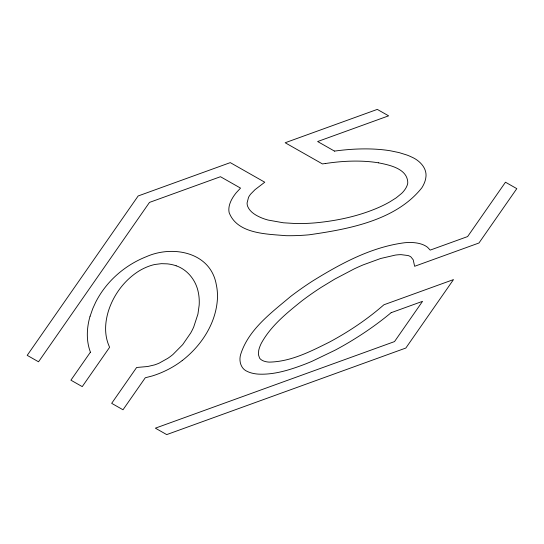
<?xml version="1.0" encoding="UTF-8"?>
<svg xmlns="http://www.w3.org/2000/svg" width="544" height="544" viewBox="0 0 544 544"><rect width="100%" height="100%" fill="white"/><g stroke="black" fill="none" stroke-linecap="round" stroke-linejoin="round"><path stroke-width="0.82" d="M90.12 316.193L92.752 308.638L95.683 302.212A129.078 63.954 -25.3 0 1 99.348 295.684C107.392 282.594 118.782 271.674 131.934 263.792A49.144 24.344 -25.3 0 1 146.526 256.618C172.4 245.079 210.582 251.852 216.301 284.682A191.005 94.636 -25.3 0 1 217.396 299.356C215.771 323.809 201.205 345.828 182.199 360.584M90.352 352.254L70.91 380.181L82.239 386.621L109.609 347.303L108.929 345.685A163.139 80.832 -25.3 0 1 108.453 310.944C113.648 294.61 124.583 279.976 139.176 270.885A27.812 13.784 -25.3 0 1 150.396 265.703L152.143 265.166A23.895 11.839 -25.3 0 1 154.85 264.493L161.398 263.663L167.362 263.86A60.282 29.866 -25.3 0 1 176.161 265.805M391.218 312.671L422.545 301.328L394.516 341.591L155.38 428.162L166.709 434.602L405.844 348.031L453.492 279.589L383.935 304.769L381.487 306.857A163.139 80.832 -25.3 0 1 329.134 342.251C310.338 351.594 290.489 361.808 269.049 362.114A27.812 13.784 -25.3 0 1 261.344 359.829L260.562 359.196A23.895 11.839 -25.3 0 1 259.563 358.068L258.38 354.511L258.733 350.322A59.663 29.56 -25.3 0 1 261.317 343.284C270.756 325.951 286.634 313.133 301.77 300.975A168.796 83.633 -25.3 0 1 321.293 287.307L334.71 279.14L354.069 268.96A107.338 53.183 -25.3 0 1 363.181 264.874L380.63 258.502L395.372 255.082A38.597 19.122 -25.3 0 1 401.132 254.653L408.17 255.558A24.249 12.016 -25.3 0 1 410.978 256.992L413.229 259.842L414.623 266.295L478.965 242.998L516.8 188.646L505.471 182.213L467.629 236.565L430.209 250.111L427.543 247.289A49.45 24.5 -25.3 0 0 404.634 242.746C371.287 247.024 340.877 263.534 312.705 280.962A191.005 94.636 -25.3 0 0 290.578 296.514C271.436 312.684 248.506 329.406 240.679 354.402C238.653 360.869 240.802 369.029 247.622 371.586A49.144 24.344 -25.3 0 0 258.291 374.116C274.176 374.932 289.673 369.94 304.354 364.419A125.433 62.145 -25.3 0 0 311.943 361.325L334.988 350.241A174.298 86.36 -25.3 0 0 344.25 345.12A184.912 91.616 -25.3 0 0 391.163 312.657M325.584 163.458L322.456 163.928L285.172 142.752L377.291 109.398L388.62 115.838L317.642 141.535L334.431 151.076M378.4 162.819C389.47 164.975 407.776 168.701 407.776 183.002A27.812 13.784 -25.3 0 1 404.26 190.468L403.301 191.638A23.895 11.839 -25.3 0 1 401.588 193.44L396.222 197.826L389.905 201.817A59.663 29.56 -25.3 0 1 379.331 207.189C359.326 216.016 337.647 220.701 315.948 222.802A168.796 83.633 -25.3 0 1 295.535 223.53L283.356 222.782L268.206 220.082A107.338 53.183 -25.3 0 1 262.133 218.103C256.414 215.737 250.172 212.452 247.683 206.428A38.597 19.122 -25.3 0 1 247.085 203L248.52 197.37A24.249 12.016 -25.3 0 1 250.709 194.045L255.027 189.659L264.758 182.213L230.275 162.622L138.156 195.969L27.2 355.354L38.529 361.787L149.484 202.409L220.47 176.712L240.53 188.108L236.246 192.739A49.45 24.5 -25.3 0 0 229.18 212.677C237.361 234.11 267.111 233.995 285.899 235.681A191.005 94.636 -25.3 0 0 309.121 234.804C347.834 229.242 395.767 220.728 421.852 187.789A49.144 24.344 -25.3 0 0 425.768 178.085C427.672 168.504 419.744 160.507 411.59 157.019A125.433 62.145 -25.3 0 0 407 155.06L399.133 152.606L390.517 150.81A174.298 86.36 -25.3 0 0 382.894 149.777A184.912 91.616 -25.3 0 0 334.41 151.123M176.174 265.792C187.632 269.742 195.99 280.452 198.274 292.223A168.796 83.633 -25.3 0 1 199.172 305.17L197.934 314.085L193.725 326.958A107.338 53.183 -25.3 0 1 190.686 333.023L182.675 344.644L172.944 354.491A38.597 19.122 -25.3 0 1 167.776 358.346L159.304 363.072A24.249 12.016 -25.3 0 1 154.312 364.963L147.744 366.5L136.619 367.492L111.67 403.335L122.998 409.768L145.262 377.781L152.211 375.972A49.45 24.5 -25.3 0 0 182.192 360.577M90.447 352.213A184.26 91.297 -25.3 0 1 90.046 316.214M325.564 163.499A163.139 80.832 -25.3 0 1 378.413 162.806"/></g></svg>
